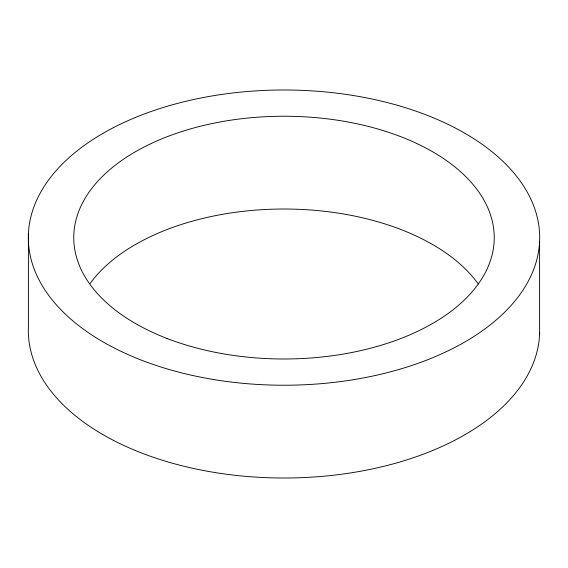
<?xml version="1.0" encoding="UTF-8"?>
<svg xmlns="http://www.w3.org/2000/svg" width="568" height="568" viewBox="0 0 568 568"><rect width="100%" height="100%" fill="white"/><g stroke="black" fill="none" stroke-linecap="round" stroke-linejoin="round"><path stroke-width="0.85" d="M539.6 241.485A255.685 147.623 0 0 1 150.385 363.47A255.685 147.623 0 0 1 162.015 107.87A255.685 147.623 0 0 1 539.6 241.485L539.6 334.268M28.4 233.732L28.4 326.515A255.685 147.623 0 0 0 278.796 477.986A255.685 147.623 0 0 0 539.664 332.529M89.95 283.695A210.231 121.374 0 0 1 284.312 209.017A210.231 121.374 0 0 1 478.284 284.021M167.028 338.464A210.231 121.374 0 0 0 493.769 245.667A210.231 121.374 0 0 0 191.203 128.695A210.231 121.374 0 0 0 167.028 338.464"/></g></svg>
